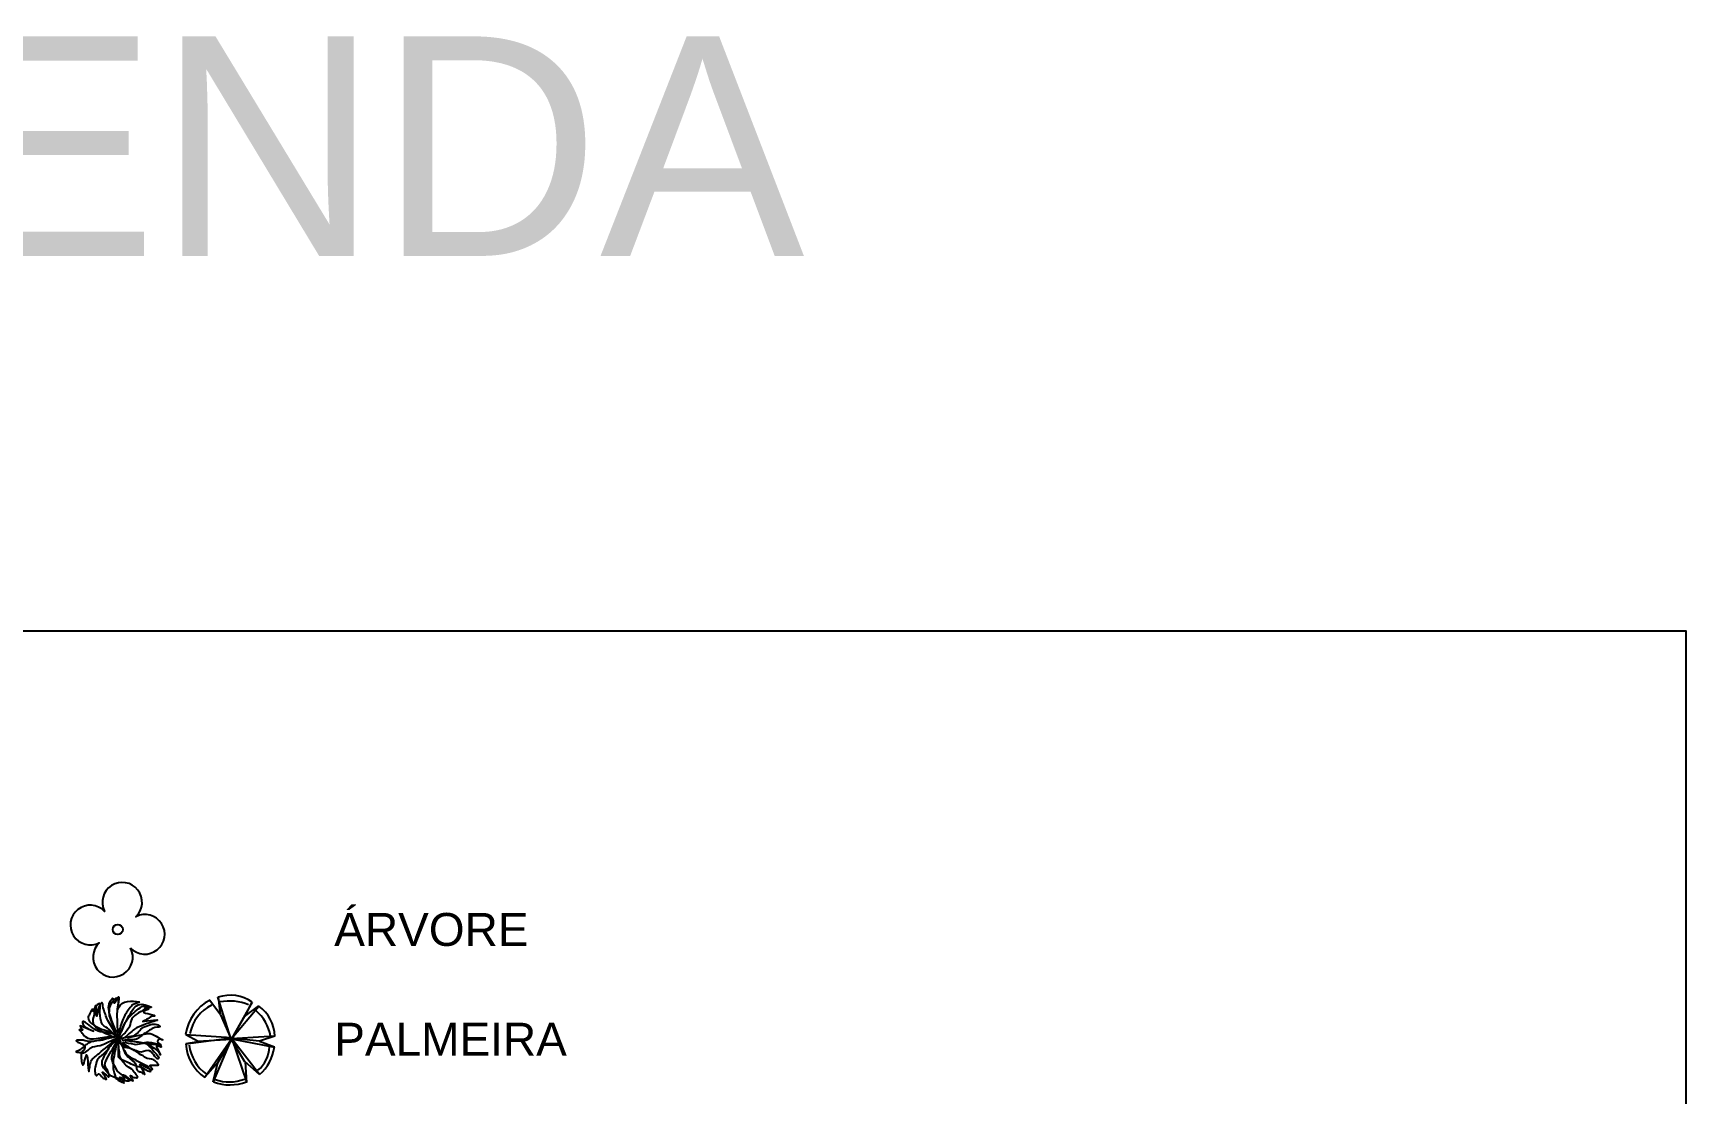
# Model space of a CAD drawing. Extents: x 190546 to 194941, y 8251022 to 8268833.
# Drawn here: x 190835.3 to 190925.6, y 8251614.4 to 8251672.4 of the extents above; entities that cross this region are included whole.
import ezdxf
from ezdxf.enums import TextEntityAlignment as Align

# ---------------------------------------------------------------- set-up
doc = ezdxf.new("R2010")
doc.units = 0
doc.header["$LTSCALE"] = 10
doc.header["$MEASUREMENT"] = 0
for name, color, linetype in [('TOP-URB', 250, 'CONTINUOUS'), ('TOP-ÁRVORE', 80, 'CONTINUOUS'), ('TOP-ÁRVORE_PALMEIRA', 80, 'CONTINUOUS')]:
    doc.layers.add(name, color=color, linetype=linetype)
doc.styles.add('ARIAL', font='arial.ttf', dxfattribs={"height": 1.1})

# ---------------------------------------------------------------- blocks, each defined once
blk = doc.blocks.new('A$C49782D5F')
at = {"layer": 'TOP-ÁRVORE', "linetype": 'CONTINUOUS', "flags": 128}
blk.add_lwpolyline([(0.704, -1.014, 1.99215), (0.994, 0.698, 2.000068), (-0.717, 0.988, 2.000004), (-1.007, -0.724, 2.005032), (0.704, -1.014)], format="xyb", dxfattribs=at)
at = {"layer": 'TOP-ÁRVORE', "linetype": 'CONTINUOUS'}
blk.add_circle((0, 0), 0.275, dxfattribs=at)
blk = doc.blocks.new('A$C3EA7075F')
at = {"layer": 'TOP-ÁRVORE_PALMEIRA'}
for points, knots in [([(-0.052, 0.182), (-0.199, 0.434), (-0.346, 0.686), (-0.493, 0.938), (-0.617, 1.151), (-0.684, 1.395), (-0.764, 1.624), (-0.805, 1.741), (-0.803, 1.916), (-0.843, 1.993), (-0.881, 2.066), (-1.028, 1.814), (-1.057, 1.708), (-1.094, 1.577), (-1.118, 1.391), (-1.14, 1.271), (-1.167, 1.119), (-1.161, 1.832), (-1.204, 1.835), (-1.229, 1.837), (-1.312, 1.535), (-1.351, 1.54), (-1.364, 1.541), (-1.369, 1.675), (-1.385, 1.645), (-1.428, 1.558), (-1.491, 1.465), (-1.541, 1.368), (-1.574, 1.306), (-1.612, 1.242), (-1.621, 1.181), (-1.645, 1.029), (-1.466, 0.886), (-1.317, 0.78), (-1.129, 0.646), (-0.946, 0.565), (-0.742, 0.506), (-0.584, 0.46), (-0.426, 0.415), (-0.268, 0.369)], [0, 0, 0, 0, 0.147134, 0.147134, 0.147134, 0.270904, 0.270904, 0.270904, 0.334292, 0.334292, 0.334292, 0.394144, 0.394144, 0.394144, 0.468796, 0.468796, 0.468796, 0.564015, 0.564015, 0.564015, 0.619383, 0.619383, 0.619383, 0.637983, 0.637983, 0.637983, 0.691393, 0.691393, 0.691393, 0.725607, 0.725607, 0.725607, 0.810139, 0.810139, 0.810139, 0.917168, 0.917168, 0.917168, 1, 1, 1, 1]), ([(-0.031, 0.063), (-0.174, 0.218), (-0.317, 0.372), (-0.459, 0.527), (-0.569, 0.646), (-0.751, 0.674), (-0.843, 0.822), (-0.962, 1.014), (-0.95, 1.229), (-0.978, 1.434), (-1.002, 1.599), (-0.92, 1.808), (-0.997, 1.937), (-1.034, 1.998), (-1.126, 1.851), (-1.181, 1.793), (-1.214, 1.758), (-1.256, 1.732), (-1.272, 1.687), (-1.31, 1.577), (-1.281, 1.461), (-1.294, 1.35), (-1.309, 1.229), (-1.363, 1.11), (-1.362, 0.991), (-1.36, 0.818), (-1.222, 0.653), (-1.069, 0.548), (-0.928, 0.452), (-0.789, 0.382), (-0.64, 0.316), (-0.497, 0.253), (-0.354, 0.19), (-0.211, 0.126)], [0, 0, 0, 0, 0.131347, 0.131347, 0.131347, 0.23199, 0.23199, 0.23199, 0.362242, 0.362242, 0.362242, 0.466976, 0.466976, 0.466976, 0.515674, 0.515674, 0.515674, 0.544534, 0.544534, 0.544534, 0.614856, 0.614856, 0.614856, 0.690723, 0.690723, 0.690723, 0.801177, 0.801177, 0.801177, 0.902523, 0.902523, 0.902523, 1, 1, 1, 1]), ([(-0.076, 0.369), (-0.166, 0.608), (-0.256, 0.847), (-0.347, 1.086), (-0.448, 1.355), (-0.548, 1.657), (-0.471, 1.94), (-0.44, 2.054), (-0.338, 2.152), (-0.29, 2.236), (-0.251, 2.305), (-0.217, 1.977), (-0.177, 1.972), (-0.121, 1.965), (-0.021, 2.328), (0.037, 2.32), (0.14, 2.305), (-0.09, 1.476), (-0.013, 1.586), (0.033, 1.652), (0.101, 1.887), (0.233, 1.95), (0.329, 1.995), (0.431, 2.045), (0.531, 2.059), (0.732, 2.086), (1.015, 2.083), (1.165, 2.035), (1.265, 2.003), (0.866, 1.962), (0.781, 1.856), (0.648, 1.689), (0.503, 1.507), (0.398, 1.308), (0.332, 1.182), (0.258, 1.062), (0.217, 0.928), (0.136, 0.659), (0.055, 0.39), (-0.026, 0.121)], [0, 0, 0, 0, 0.107168, 0.107168, 0.107168, 0.22785, 0.22785, 0.22785, 0.276235, 0.276235, 0.276235, 0.316328, 0.316328, 0.316328, 0.373472, 0.373472, 0.373472, 0.476278, 0.476278, 0.476278, 0.537624, 0.537624, 0.537624, 0.581975, 0.581975, 0.581975, 0.670663, 0.670663, 0.670663, 0.729856, 0.729856, 0.729856, 0.823419, 0.823419, 0.823419, 0.882191, 0.882191, 0.882191, 1, 1, 1, 1]), ([(-0.098, 0.348), (-0.204, 0.629), (-0.309, 0.91), (-0.414, 1.192), (-0.501, 1.423), (-0.458, 1.688), (-0.358, 1.93), (-0.303, 2.063), (-0.194, 2.154), (-0.087, 2.236), (-0.058, 2.258), (0.021, 2.273), (0.026, 2.236), (0.041, 2.11), (0.025, 1.982), (0.014, 1.856), (-0.003, 1.641), (-0.051, 1.428), (-0.042, 1.213), (-0.028, 0.857), (-0.014, 0.501), (0, 0.145)], [0, 0, 0, 0, 0.21166, 0.21166, 0.21166, 0.38561, 0.38561, 0.38561, 0.481578, 0.481578, 0.481578, 0.508082, 0.508082, 0.508082, 0.597321, 0.597321, 0.597321, 0.749047, 0.749047, 0.749047, 1, 1, 1, 1]), ([(0.039, 0.036), (0.143, 0.277), (0.248, 0.518), (0.353, 0.759), (0.484, 1.061), (0.646, 1.34), (0.827, 1.624), (0.898, 1.735), (0.997, 1.825), (1.12, 1.877), (1.242, 1.928), (1.377, 1.913), (1.503, 1.877), (1.627, 1.842), (1.858, 1.774), (1.852, 1.744), (1.851, 1.737), (1.799, 1.737), (1.774, 1.729), (1.608, 1.681), (1.44, 1.606), (1.278, 1.518), (1.086, 1.415), (0.91, 1.297), (0.781, 1.118), (0.692, 0.993), (0.718, 0.824), (0.646, 0.696), (0.593, 0.601), (0.528, 0.512), (0.466, 0.422), (0.349, 0.255), (-0.16, -0.083), (0.026, 0), (0.105, 0.035), (0.184, 0.07), (0.263, 0.105)], [0, 0, 0, 0, 0.135522, 0.135522, 0.135522, 0.305106, 0.305106, 0.305106, 0.371734, 0.371734, 0.371734, 0.437698, 0.437698, 0.437698, 0.501925, 0.501925, 0.501925, 0.515582, 0.515582, 0.515582, 0.608335, 0.608335, 0.608335, 0.718049, 0.718049, 0.718049, 0.794242, 0.794242, 0.794242, 0.850698, 0.850698, 0.850698, 0.955463, 0.955463, 0.955463, 1, 1, 1, 1]), ([(0, 0.024), (0.136, 0.318), (0.273, 0.613), (0.409, 0.907), (0.523, 1.151), (0.75, 1.316), (0.951, 1.508), (1.066, 1.617), (1.197, 1.708), (1.323, 1.782), (1.397, 1.825), (1.519, 1.814), (1.594, 1.782), (1.63, 1.767), (1.488, 1.712), (1.492, 1.698), (1.498, 1.675), (1.701, 1.696), (1.707, 1.666), (1.715, 1.617), (1.4, 1.548), (1.402, 1.497), (1.405, 1.404), (2.199, 1.322), (2.008, 1.259), (1.982, 1.251), (1.948, 1.27), (1.921, 1.265), (1.733, 1.231), (1.546, 1.013), (1.391, 0.981), (1.192, 0.939), (2.392, 1.105), (2.158, 1.033), (1.925, 0.962), (1.669, 0.877), (1.436, 0.78), (1.262, 0.708), (1.062, 0.67), (0.917, 0.548), (0.729, 0.39), (0.541, 0.232), (0.353, 0.074)], [0, 0, 0, 0, 0.131613, 0.131613, 0.131613, 0.241074, 0.241074, 0.241074, 0.303629, 0.303629, 0.303629, 0.34026, 0.34026, 0.34026, 0.358121, 0.358121, 0.358121, 0.387434, 0.387434, 0.387434, 0.434545, 0.434545, 0.434545, 0.522608, 0.522608, 0.522608, 0.534392, 0.534392, 0.534392, 0.615817, 0.615817, 0.615817, 0.71985, 0.71985, 0.71985, 0.823361, 0.823361, 0.823361, 0.900268, 0.900268, 0.900268, 1, 1, 1, 1]), ([(-0.211, 0.285), (-0.459, 0.327), (-0.708, 0.369), (-0.956, 0.411), (-1.265, 0.464), (-1.487, 0.75), (-1.757, 0.907), (-1.803, 0.933), (-1.859, 0.965), (-1.903, 0.97), (-1.955, 0.975), (-1.912, 0.831), (-1.891, 0.787), (-1.819, 0.636), (-1.177, 0.391), (-1.36, 0.448), (-1.519, 0.498), (-1.702, 0.581), (-1.87, 0.654), (-1.929, 0.68), (-1.989, 0.715), (-2.047, 0.739), (-2.125, 0.771), (-1.912, 0.523), (-1.93, 0.496), (-1.941, 0.48), (-2.135, 0.549), (-2.098, 0.509), (-2.048, 0.453), (-1.994, 0.396), (-1.943, 0.339), (-1.887, 0.275), (-1.853, 0.207), (-1.775, 0.145), (-1.591, 0), (-1.38, 0.015), (-1.181, 0.042), (-0.873, 0.084), (-0.565, 0.126), (-0.256, 0.169)], [0, 0, 0, 0, 0.128526, 0.128526, 0.128526, 0.288823, 0.288823, 0.288823, 0.316005, 0.316005, 0.316005, 0.347211, 0.347211, 0.347211, 0.454438, 0.454438, 0.454438, 0.547948, 0.547948, 0.547948, 0.581357, 0.581357, 0.581357, 0.627097, 0.627097, 0.627097, 0.655828, 0.655828, 0.655828, 0.69497, 0.69497, 0.69497, 0.738654, 0.738654, 0.738654, 0.841108, 0.841108, 0.841108, 1, 1, 1, 1]), ([(-0.013, 0.145), (-0.448, 0.058), (-0.882, -0.029), (-1.317, -0.116), (-1.619, -0.177), (-1.941, 0.017), (-2.241, -0.061), (-2.429, -0.109), (-1.757, -0.259), (-1.788, -0.424), (-1.797, -0.475), (-1.808, -0.552), (-1.852, -0.593), (-1.861, -0.601), (-1.87, -0.609), (-1.878, -0.618), (-1.887, -0.626), (-1.895, -0.634), (-1.904, -0.642), (-2.004, -0.735), (-2.004, -0.908), (-1.995, -1.041), (-1.987, -1.154), (-1.967, -1.268), (-1.93, -1.38), (-1.869, -1.566), (-1.743, -0.855), (-1.697, -0.86), (-1.624, -0.867), (-1.625, -1.948), (-1.567, -1.744), (-1.523, -1.585), (-1.537, -1.228), (-1.373, -1.078), (-1.226, -0.943), (-1.061, -0.805), (-0.899, -0.675), (-0.6, -0.434), (-0.3, -0.193), (0, 0.048)], [0, 0, 0, 0, 0.17099, 0.17099, 0.17099, 0.290014, 0.290014, 0.290014, 0.364711, 0.364711, 0.364711, 0.388044, 0.388044, 0.388044, 0.392604, 0.392604, 0.392604, 0.397164, 0.397164, 0.397164, 0.449849, 0.449849, 0.449849, 0.494231, 0.494231, 0.494231, 0.567585, 0.567585, 0.567585, 0.682456, 0.682456, 0.682456, 0.771657, 0.771657, 0.771657, 0.851574, 0.851574, 0.851574, 1, 1, 1, 1]), ([(-0.234, 0.147), (-0.399, 0.091), (-0.565, 0.035), (-0.73, -0.021), (-0.999, -0.113), (-1.311, -0.052), (-1.565, -0.19), (-1.628, -0.224), (-1.68, -0.271), (-1.736, -0.315), (-1.846, -0.402), (-1.951, -0.495), (-2.06, -0.581), (-2.12, -0.629), (-2.333, -0.67), (-2.267, -0.69), (-2.2, -0.71), (-2.112, -0.717), (-2.034, -0.727), (-1.978, -0.734), (-1.921, -0.742), (-1.865, -0.739), (-1.676, -0.729), (-1.564, -0.48), (-1.385, -0.422), (-1.205, -0.364), (-0.995, -0.378), (-0.82, -0.295), (-0.543, -0.165), (-0.265, -0.034), (0.013, 0.097)], [0, 0, 0, 0, 0.111061, 0.111061, 0.111061, 0.291483, 0.291483, 0.291483, 0.336276, 0.336276, 0.336276, 0.425105, 0.425105, 0.425105, 0.474709, 0.474709, 0.474709, 0.524697, 0.524697, 0.524697, 0.560461, 0.560461, 0.560461, 0.682398, 0.682398, 0.682398, 0.804859, 0.804859, 0.804859, 1, 1, 1, 1]), ([(0.078, 0), (0.184, -0.246), (0.291, -0.492), (0.398, -0.738), (0.446, -0.85), (0.543, -0.933), (0.624, -1.023), (0.72, -1.131), (0.87, -1.18), (0.951, -1.308), (0.994, -1.376), (1.004, -1.453), (1.018, -1.529), (1.021, -1.544), (1.02, -1.559), (1.023, -1.574), (1.033, -1.627), (1.043, -1.685), (1.088, -1.719), (1.137, -1.757), (1.192, -1.767), (1.244, -1.792), (1.314, -1.827), (1.382, -1.876), (1.447, -1.909), (1.607, -1.99), (1.176, -1.424), (1.218, -1.38), (1.27, -1.325), (1.838, -1.744), (1.898, -1.645), (1.919, -1.611), (1.749, -1.464), (1.763, -1.434), (1.789, -1.379), (2.301, -1.455), (2.228, -1.38), (2.171, -1.323), (2.083, -1.179), (1.969, -1.126), (1.818, -1.057), (1.639, -1.083), (1.503, -1.005), (1.45, -0.975), (1.415, -0.912), (1.36, -0.884), (1.328, -0.867), (1.288, -0.866), (1.256, -0.848), (1.154, -0.788), (1.067, -0.701), (0.962, -0.644), (0.885, -0.601), (0.805, -0.563), (0.725, -0.528), (0.602, -0.473), (0.443, -0.489), (0.341, -0.401), (0.202, -0.279), (0.062, -0.158), (-0.078, -0.036)], [0, 0, 0, 0, 0.1119, 0.1119, 0.1119, 0.16241, 0.16241, 0.16241, 0.22271, 0.22271, 0.22271, 0.254908, 0.254908, 0.254908, 0.261174, 0.261174, 0.261174, 0.283293, 0.283293, 0.283293, 0.307148, 0.307148, 0.307148, 0.339781, 0.339781, 0.339781, 0.419899, 0.419899, 0.419899, 0.521454, 0.521454, 0.521454, 0.556299, 0.556299, 0.556299, 0.621388, 0.621388, 0.621388, 0.671859, 0.671859, 0.671859, 0.738841, 0.738841, 0.738841, 0.764839, 0.764839, 0.764839, 0.780106, 0.780106, 0.780106, 0.829926, 0.829926, 0.829926, 0.8666, 0.8666, 0.8666, 0.922755, 0.922755, 0.922755, 1, 1, 1, 1]), ([(0, 0), (0.283, 0.063), (0.566, 0.126), (0.849, 0.19), (1.087, 0.243), (1.194, 0.539), (1.413, 0.654), (1.541, 0.721), (1.676, 0.766), (1.813, 0.799), (1.917, 0.824), (2.029, 0.829), (2.135, 0.801), (2.205, 0.783), (2.321, 0.701), (2.306, 0.678), (2.278, 0.636), (2.039, 0.678), (1.932, 0.611), (1.767, 0.509), (1.602, 0.399), (1.436, 0.295), (1.264, 0.188), (1.119, -0.009), (0.917, -0.021), (0.684, -0.035), (0.451, -0.049), (0.217, -0.063)], [0, 0, 0, 0, 0.17995, 0.17995, 0.17995, 0.331017, 0.331017, 0.331017, 0.419101, 0.419101, 0.419101, 0.48565, 0.48565, 0.48565, 0.529151, 0.529151, 0.529151, 0.607626, 0.607626, 0.607626, 0.72937, 0.72937, 0.72937, 0.855075, 0.855075, 0.855075, 1, 1, 1, 1]), ([(0.522, 0.084), (0.74, 0.13), (0.958, 0.176), (1.176, 0.221), (1.341, 0.256), (1.507, 0.284), (1.673, 0.306), (1.956, 0.343), (2.264, 0.018), (2.462, -0.042), (2.514, -0.058), (2.291, 0.033), (2.241, -0.012), (2.207, -0.043), (2.15, -0.111), (2.169, -0.148), (2.196, -0.199), (2.282, -0.244), (2.327, -0.295), (2.355, -0.327), (2.381, -0.379), (2.395, -0.411), (2.423, -0.48), (2.126, -0.346), (2.113, -0.369), (2.087, -0.412), (2.4, -0.943), (2.327, -0.854), (2.288, -0.808), (2.243, -0.679), (2.169, -0.622), (2.107, -0.575), (2.048, -0.524), (1.977, -0.485), (1.739, -0.356), (1.507, -0.209), (1.244, -0.179), (0.966, -0.148), (0.687, -0.116), (0.409, -0.085)], [0, 0, 0, 0, 0.116686, 0.116686, 0.116686, 0.204567, 0.204567, 0.204567, 0.355194, 0.355194, 0.355194, 0.394206, 0.394206, 0.394206, 0.421013, 0.421013, 0.421013, 0.45875, 0.45875, 0.45875, 0.482193, 0.482193, 0.482193, 0.531967, 0.531967, 0.531967, 0.624538, 0.624538, 0.624538, 0.673527, 0.673527, 0.673527, 0.714675, 0.714675, 0.714675, 0.85335, 0.85335, 0.85335, 1, 1, 1, 1]), ([(-0.13, -0.073), (-0.315, -0.288), (-0.5, -0.502), (-0.685, -0.717), (-0.798, -0.848), (-0.957, -0.923), (-1.069, -1.065), (-1.151, -1.171), (-1.174, -1.299), (-1.204, -1.424), (-1.238, -1.562), (-1.268, -1.706), (-1.238, -1.846), (-1.225, -1.904), (-1.195, -1.991), (-1.159, -2.004), (-1.141, -2.01), (-1.124, -1.959), (-1.103, -1.941), (-1.084, -1.925), (-1.064, -1.902), (-1.046, -1.898), (-0.971, -1.886), (-0.904, -2.044), (-0.832, -2.099), (-0.778, -2.139), (-0.689, -2.175), (-0.635, -2.192), (-0.527, -2.224), (-0.87, -1.837), (-0.829, -1.804), (-0.789, -1.772), (-0.459, -2.164), (-0.466, -2.034), (-0.47, -1.96), (-0.489, -1.868), (-0.516, -1.793), (-0.563, -1.663), (-0.694, -1.536), (-0.696, -1.403), (-0.698, -1.283), (-0.637, -1.146), (-0.572, -1.034), (-0.382, -0.701), (-0.191, -0.369), (0, -0.036)], [0, 0, 0, 0, 0.139577, 0.139577, 0.139577, 0.224519, 0.224519, 0.224519, 0.287379, 0.287379, 0.287379, 0.356787, 0.356787, 0.356787, 0.385784, 0.385784, 0.385784, 0.399687, 0.399687, 0.399687, 0.411239, 0.411239, 0.411239, 0.459361, 0.459361, 0.459361, 0.49509, 0.49509, 0.49509, 0.566183, 0.566183, 0.566183, 0.636626, 0.636626, 0.636626, 0.677026, 0.677026, 0.677026, 0.747538, 0.747538, 0.747538, 0.811405, 0.811405, 0.811405, 1, 1, 1, 1]), ([(-0.098, -0.148), (-0.174, -0.401), (-0.249, -0.654), (-0.324, -0.907), (-0.395, -1.147), (-0.2, -1.386), (-0.098, -1.624), (0.031, -1.926), (0.853, -2.253), (0.583, -2.289), (0.471, -2.304), (0.32, -2.255), (0.195, -2.215), (0.1, -2.185), (0.004, -2.154), (-0.091, -2.119), (-0.204, -2.078), (-0.309, -2.061), (-0.415, -1.962), (-0.674, -1.718), (-0.922, -1.449), (-0.842, -1.187), (-0.779, -0.981), (-0.655, -0.762), (-0.527, -0.57), (-0.414, -0.401), (-0.302, -0.232), (-0.189, -0.063)], [0, 0, 0, 0, 0.13804, 0.13804, 0.13804, 0.269051, 0.269051, 0.269051, 0.434886, 0.434886, 0.434886, 0.503722, 0.503722, 0.503722, 0.5562, 0.5562, 0.5562, 0.618946, 0.618946, 0.618946, 0.773179, 0.773179, 0.773179, 0.893886, 0.893886, 0.893886, 1, 1, 1, 1]), ([(-0.026, -0.048), (-0.091, -0.377), (-0.157, -0.705), (-0.223, -1.034), (-0.255, -1.196), (-0.251, -1.365), (-0.245, -1.529), (-0.242, -1.633), (-0.217, -1.734), (-0.189, -1.835), (-0.146, -1.987), (-0.114, -2.174), (0.026, -2.247), (0.119, -2.295), (0.214, -2.33), (0.308, -2.373), (0.315, -2.376), (0.323, -2.38), (0.33, -2.384), (0.445, -2.436), (0.088, -2.094), (0.116, -2.067), (0.139, -2.045), (0.365, -2.245), (0.387, -2.225), (0.407, -2.207), (0.262, -1.972), (0.285, -1.951), (0.335, -1.907), (0.787, -2.313), (0.838, -2.268), (0.863, -2.245), (0.62, -1.978), (0.699, -1.986), (0.753, -1.991), (0.818, -2.081), (0.883, -2.088), (0.95, -2.096), (1.132, -2.125), (1.097, -2.067), (1.051, -1.991), (0.984, -1.913), (0.928, -1.835), (0.898, -1.793), (0.869, -1.75), (0.838, -1.709), (0.756, -1.6), (0.615, -1.554), (0.511, -1.466), (0.426, -1.395), (0.343, -1.327), (0.274, -1.234), (0.179, -1.107), (0.122, -0.963), (0.105, -0.812), (0.074, -0.554), (0.043, -0.295), (0.013, -0.036)], [0, 0, 0, 0, 0.135929, 0.135929, 0.135929, 0.203058, 0.203058, 0.203058, 0.245133, 0.245133, 0.245133, 0.307881, 0.307881, 0.307881, 0.349702, 0.349702, 0.349702, 0.353072, 0.353072, 0.353072, 0.404774, 0.404774, 0.404774, 0.447198, 0.447198, 0.447198, 0.486756, 0.486756, 0.486756, 0.572925, 0.572925, 0.572925, 0.615389, 0.615389, 0.615389, 0.643822, 0.643822, 0.643822, 0.672961, 0.672961, 0.672961, 0.711812, 0.711812, 0.711812, 0.732842, 0.732842, 0.732842, 0.787941, 0.787941, 0.787941, 0.832803, 0.832803, 0.832803, 0.894295, 0.894295, 0.894295, 1, 1, 1, 1]), ([(0.285, -0.464), (0.338, -0.563), (0.39, -0.661), (0.443, -0.76), (0.547, -0.954), (0.796, -1.024), (0.985, -1.139), (1.171, -1.253), (1.38, -1.328), (1.571, -1.434), (1.688, -1.499), (1.872, -1.792), (1.775, -1.78), (1.628, -1.762), (1.422, -1.585), (1.231, -1.526), (1.126, -1.494), (1.019, -1.473), (0.917, -1.434), (0.792, -1.388), (0.675, -1.327), (0.556, -1.266), (0.366, -1.169), (0.036, -1.117), (0.037, -0.907), (0.038, -0.617), (0.038, -0.327), (0.039, -0.036)], [0, 0, 0, 0, 0.068603, 0.068603, 0.068603, 0.204086, 0.204086, 0.204086, 0.338629, 0.338629, 0.338629, 0.420782, 0.420782, 0.420782, 0.543807, 0.543807, 0.543807, 0.610743, 0.610743, 0.610743, 0.692378, 0.692378, 0.692378, 0.821598, 0.821598, 0.821598, 1, 1, 1, 1]), ([(0.263, -0.148), (0.473, -0.19), (0.684, -0.232), (0.894, -0.274), (1.155, -0.327), (1.421, -0.149), (1.684, -0.169), (1.896, -0.185), (2.106, -0.247), (2.316, -0.274), (2.531, -0.302), (1.671, -0.27), (1.658, -0.291), (1.639, -0.321), (2.408, -1.047), (2.215, -1.078), (2.07, -1.101), (1.896, -0.627), (1.661, -0.612), (1.498, -0.601), (1.321, -0.751), (1.165, -0.696), (0.973, -0.628), (0.774, -0.555), (0.601, -0.443), (0.481, -0.366), (0.36, -0.288), (0.24, -0.211)], [0, 0, 0, 0, 0.107778, 0.107778, 0.107778, 0.24105, 0.24105, 0.24105, 0.348191, 0.348191, 0.348191, 0.458243, 0.458243, 0.458243, 0.61954, 0.61954, 0.61954, 0.740571, 0.740571, 0.740571, 0.824795, 0.824795, 0.824795, 0.928215, 0.928215, 0.928215, 1, 1, 1, 1])]:
    blk.add_open_spline(points, degree=3, knots=knots, dxfattribs=at)
blk.add_point((-0.023, -0.017), dxfattribs=at)
blk = doc.blocks.new('A$C42236736')
at = {"layer": 'TOP-ÁRVORE_PALMEIRA'}
for p, q in [((-1.172, 2.141), (-0.577, 1.343)), ((-0.008, -0.011), (-0.72, 2.291)), ((-0.577, 1.343), (-0.7, 2.292)), ((1.151, 2.021), (0.03, 0.049)), ((0.03, 0.049), (1.513, 1.812)), ((1.131, 2.02), (0.734, 1.237)), ((0.734, 1.237), (1.515, 1.823)), ((-0.577, 1.341), (-0.008, 0.008)), ((0.725, 1.254), (0.011, 0.029)), ((0.01, 0.068), (-2.499, 0.247)), ((-2.481, -0.252), (0.01, 0.068)), ((-1.81, -0.116), (-2.474, 0.244)), ((-1.816, -0.103), (0.012, 0.009)), ((0.012, 0.009), (-1.443, -2.09)), ((-0.961, -2.336), (0.012, 0.009)), ((-0.727, -1.284), (0.012, 0.009)), ((0.746, -1.241), (-0.008, 0.008)), ((2.388, 0.168), (0.011, 0.029)), ((1.536, -0.103), (0.011, 0.049)), ((0.011, 0.029), (2.363, -0.428)), ((0.031, 0.029), (0.844, -2.331)), ((1.548, -1.936), (0.031, 0.029)), ((2.39, 0.16), (1.542, -0.111)), ((-2.482, -0.232), (-1.81, -0.116)), ((1.542, -0.111), (2.369, -0.409)), ((-0.73, -1.279), (-1.444, -2.071)), ((-0.981, -2.337), (-0.73, -1.279)), ((0.757, -1.242), (0.845, -2.37)), ((1.548, -1.936), (0.757, -1.242))]:
    blk.add_line(p, q, dxfattribs=at)
for centre, radius, start, end in [((0.021, -0.115), 2.544, 117.48632, 171.44836), ((-0.111, -0.098), 2.184, 115.9305, 169.2592), ((-0.045, 0.35), 2.055, 54.38421, 109.16738), ((-0.091, -0.635), 2.722, 67.36302, 101.07982), ((0.257, 0.089), 2.133, 2.11272, 53.88875), ((-0.092, -0.19), 2.269, 8.9188, 50.83842), ((-0.07, -0.103), 2.416, 183.5353, 235.35442), ((0.05, 0.01), 2.375, 188.14491, 233.91105), ((0.317, -0.325), 1.79, 309.79092, 357.1215), ((-0.075, -0.085), 2.462, 311.23477, 351.98243), ((-0.066, 0.13), 2.624, 250.05801, 290.29527), ((-0.098, -0.156), 2.179, 249.36854, 292.0705)]:
    blk.add_arc(centre, radius, start, end, dxfattribs=at)

msp = doc.modelspace()

# ---------------------------------------------------------------- linework, layer by layer
at = {"layer": 'TOP-URB', "ltscale": 1.4}
msp.add_lwpolyline([(190750.643, 8251639.683), (190925.643, 8251639.683), (190925.643, 8251191.683), (190750.643, 8251191.683)], close=True, dxfattribs=at)

# ---------------------------------------------------------------- block references
at = {"layer": 'TOP-ÁRVORE'}
msp.add_blockref('A$C49782D5F', (190839.914, 8251623.363), dxfattribs=at)
at = {"layer": 'TOP-ÁRVORE_PALMEIRA'}
for name, p in [('A$C3EA7075F', (190839.914, 8251617.363)), ('A$C42236736', (190846.116, 8251617.363))]:
    msp.add_blockref(name, p, dxfattribs=at)

# ---------------------------------------------------------------- texts
at = {"layer": 'TOP-URB', "color": 4, "style": 'ARIAL'}
msp.add_text('LEGENDA', height=12, dxfattribs=at).set_placement((190837.402, 8251660.18), align=Align.CENTER)
at = {"layer": 'TOP-URB', "style": 'ARIAL'}
for s, p in [('ÁRVORE', (190851.751, 8251622.463)), ('PALMEIRA', (190851.751, 8251616.463))]:
    msp.add_text(s, height=1.8, dxfattribs=at).set_placement(p)

doc.saveas('drawing.dxf')
